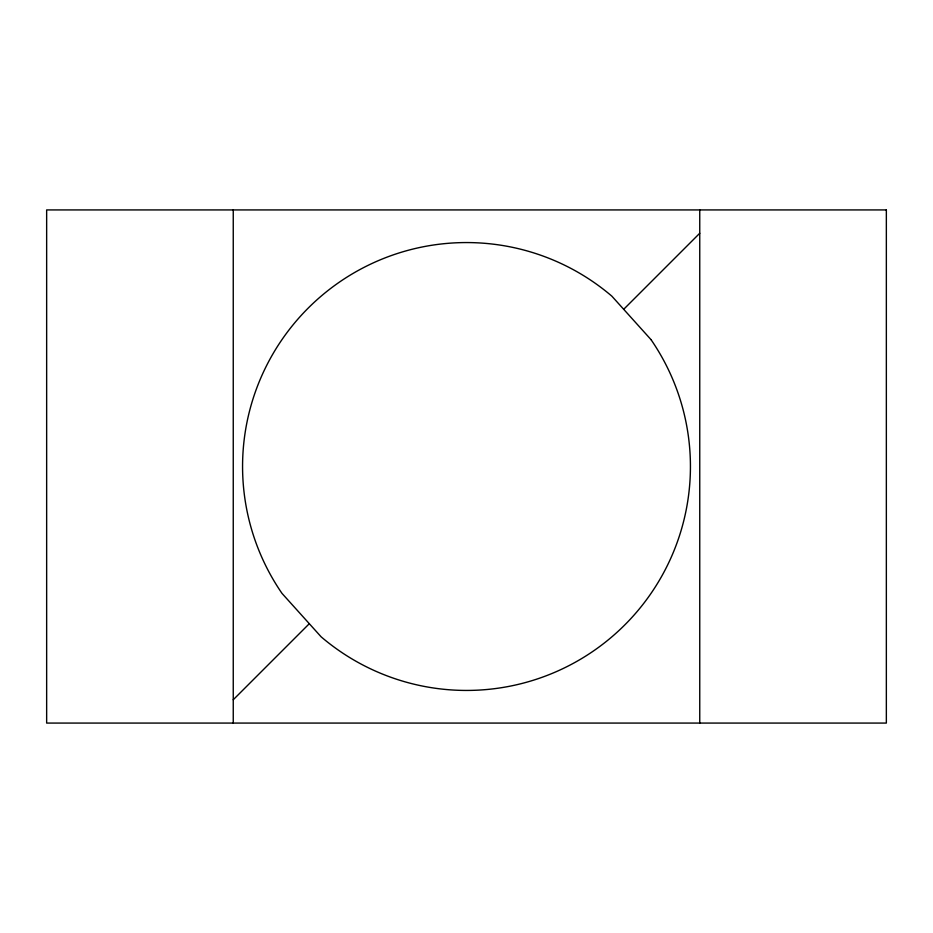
<?xml version="1.0" encoding="UTF-8"?>
<svg xmlns="http://www.w3.org/2000/svg" width="933" height="933" viewBox="0 0 933 933"><rect width="100%" height="100%" fill="white"/><g stroke="black" fill="none" stroke-linecap="round" stroke-linejoin="round"><path stroke-width="1.4" d="M233.25 699.75L309.301 623.699M623.699 309.301L699.75 233.25M699.75 209.925L699.75 723.075M233.25 209.925L233.25 723.075M886.35 209.925L46.65 209.925L46.65 723.075L886.35 723.075L886.35 209.925M651.001 339.612L611.873 296.181A223.92 223.92 0 0 0 281.999 593.388L321.127 636.819A223.92 223.92 0 0 0 651.001 339.612"/></g></svg>
